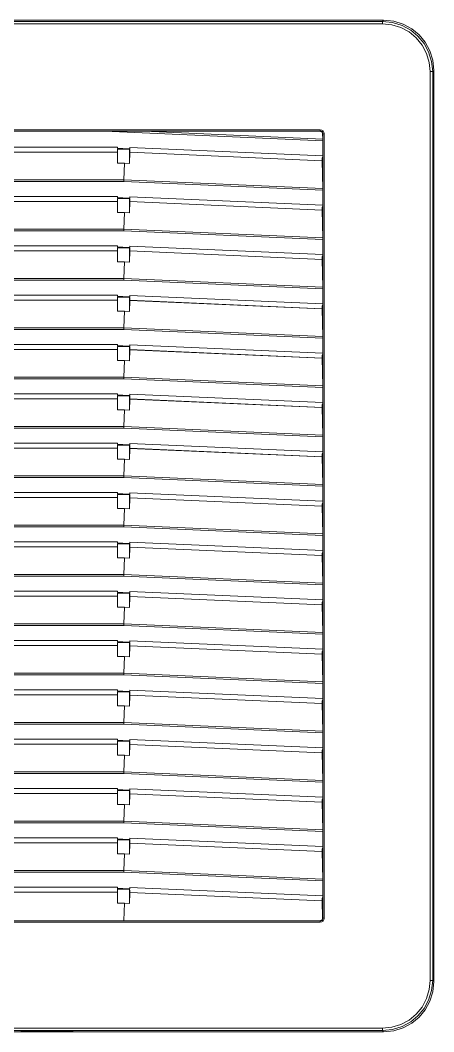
# Model space of a CAD drawing. Header units: millimetres. Extents: x -6000 to 26000, y -6000 to 26000.
# Drawn here: x 122.61 to 134.29, y -4226.26 to -4197.74 of the extents above; entities that cross this region are included whole.
import ezdxf

# ---------------------------------------------------------------- set-up
doc = ezdxf.new("R2010")
doc.units = ezdxf.units.MM
doc.header["$MEASUREMENT"] = 0
doc.layers.add('Чертеж и Рисунок_Ном._пера__7', color=7, linetype='Continuous', lineweight=15)
doc.layers.add('Чертеж и Рисунок_Ном._пера__8', color=7, linetype='Continuous', lineweight=15, true_color=0xa80f02)

msp = doc.modelspace()

# ---------------------------------------------------------------- linework, layer by layer
at = {"layer": 'Чертеж и Рисунок_Ном._пера__7', "color": 7, "linetype": 'Continuous', "lineweight": 15}
for p, q in [((132.867, -4197.742), (107.188, -4197.742)), ((132.836, -4197.773), (132.867, -4197.742)), ((132.836, -4197.773), (107.219, -4197.773)), ((132.836, -4197.842), (107.219, -4197.842)), ((132.836, -4197.842), (132.836, -4197.773)), ((134.185, -4224.808), (134.185, -4199.191)), ((134.185, -4199.191), (134.254, -4199.191)), ((134.254, -4199.191), (134.285, -4199.16)), ((134.254, -4224.808), (134.254, -4199.191)), ((134.285, -4224.839), (134.285, -4199.16)), ((120.027, -4200.83), (131.081, -4200.83)), ((120.027, -4200.871), (131.081, -4200.871)), ((131.149, -4201.141), (124.987, -4200.871)), ((126.113, -4200.871), (131.149, -4201.091)), ((131.081, -4200.83), (131.081, -4200.871)), ((131.151, -4200.941), (131.146, -4200.941)), ((131.149, -4201.091), (131.146, -4200.941)), ((131.149, -4201.141), (131.149, -4201.563)), ((131.193, -4200.941), (131.151, -4200.941)), ((131.151, -4200.941), (131.151, -4223.058)), ((131.193, -4200.941), (131.193, -4223.058)), ((120.201, -4201.317), (125.355, -4201.317)), ((120.201, -4201.458), (125.355, -4201.458)), ((125.356, -4201.46), (120.201, -4201.46)), ((125.355, -4201.358), (125.355, -4201.317)), ((125.512, -4201.358), (125.355, -4201.358)), ((125.363, -4201.375), (125.355, -4201.358)), ((125.361, -4201.375), (125.355, -4201.387)), ((125.356, -4201.46), (125.355, -4201.387)), ((125.355, -4201.458), (125.356, -4201.46)), ((125.361, -4201.771), (125.356, -4201.46)), ((125.361, -4201.375), (125.361, -4201.771)), ((125.361, -4201.375), (125.363, -4201.375)), ((125.363, -4201.375), (125.512, -4201.375)), ((125.703, -4201.367), (125.512, -4201.358)), ((125.512, -4201.358), (125.512, -4201.375)), ((125.512, -4201.375), (125.697, -4201.383)), ((125.697, -4201.383), (125.698, -4201.386)), ((125.697, -4201.383), (125.697, -4201.777)), ((125.702, -4201.465), (125.697, -4201.777)), ((125.703, -4201.367), (125.698, -4201.386)), ((125.703, -4201.396), (125.698, -4201.386)), ((125.702, -4201.465), (125.703, -4201.464)), ((131.135, -4201.703), (125.702, -4201.465)), ((125.703, -4201.325), (131.149, -4201.563)), ((125.703, -4201.325), (125.703, -4201.367)), ((125.703, -4201.464), (125.703, -4201.396)), ((125.703, -4201.464), (131.135, -4201.701)), ((131.149, -4201.604), (131.135, -4201.633)), ((131.135, -4201.703), (131.135, -4201.633)), ((131.135, -4201.701), (131.135, -4201.703)), ((131.135, -4201.703), (131.149, -4202.482)), ((131.149, -4201.563), (131.149, -4201.605)), ((125.555, -4201.771), (125.361, -4201.771)), ((125.555, -4201.771), (125.534, -4202.237)), ((125.555, -4201.771), (125.697, -4201.777)), ((125.534, -4202.237), (114.521, -4202.237)), ((125.533, -4202.286), (114.522, -4202.286)), ((131.149, -4202.532), (125.533, -4202.286)), ((125.534, -4202.237), (131.149, -4202.482)), ((131.149, -4202.532), (131.149, -4202.954)), ((120.201, -4202.708), (125.355, -4202.708)), ((120.201, -4202.849), (125.355, -4202.849)), ((125.356, -4202.851), (120.201, -4202.851)), ((125.355, -4202.749), (125.355, -4202.708)), ((125.512, -4202.749), (125.355, -4202.749)), ((125.363, -4202.766), (125.355, -4202.749)), ((125.361, -4202.766), (125.355, -4202.778)), ((125.356, -4202.851), (125.355, -4202.778)), ((125.355, -4202.849), (125.356, -4202.851)), ((125.361, -4203.162), (125.356, -4202.851)), ((125.361, -4202.766), (125.361, -4203.162)), ((125.361, -4202.766), (125.363, -4202.766)), ((125.363, -4202.766), (125.512, -4202.766)), ((125.703, -4202.758), (125.512, -4202.749)), ((125.512, -4202.766), (125.512, -4202.749)), ((125.512, -4202.766), (125.697, -4202.774)), ((125.697, -4202.774), (125.698, -4202.777)), ((125.697, -4202.774), (125.697, -4203.168)), ((125.702, -4202.856), (125.697, -4203.168)), ((125.703, -4202.758), (125.698, -4202.777)), ((125.703, -4202.787), (125.698, -4202.777)), ((125.702, -4202.856), (125.703, -4202.855)), ((131.135, -4203.094), (125.702, -4202.856)), ((125.703, -4202.716), (131.149, -4202.954)), ((125.703, -4202.716), (125.703, -4202.758)), ((125.703, -4202.855), (125.703, -4202.787)), ((125.703, -4202.855), (131.135, -4203.092)), ((125.555, -4203.162), (125.361, -4203.162)), ((125.555, -4203.162), (125.534, -4203.628)), ((125.555, -4203.162), (125.697, -4203.168)), ((131.149, -4202.995), (131.135, -4203.024)), ((131.135, -4203.092), (131.135, -4203.024)), ((131.135, -4203.092), (131.135, -4203.094)), ((131.135, -4203.094), (131.149, -4203.873)), ((131.149, -4202.954), (131.149, -4202.996)), ((114.521, -4203.628), (125.534, -4203.628)), ((125.533, -4203.677), (114.522, -4203.677)), ((131.149, -4203.923), (125.533, -4203.677)), ((125.534, -4203.628), (131.149, -4203.873)), ((131.149, -4203.923), (131.149, -4204.345)), ((120.201, -4204.099), (125.355, -4204.099)), ((120.201, -4204.24), (125.355, -4204.24)), ((125.356, -4204.242), (120.201, -4204.242)), ((125.355, -4204.14), (125.355, -4204.099)), ((125.512, -4204.14), (125.355, -4204.14)), ((125.363, -4204.157), (125.355, -4204.14)), ((125.361, -4204.157), (125.355, -4204.169)), ((125.356, -4204.242), (125.355, -4204.169)), ((125.355, -4204.24), (125.356, -4204.242)), ((125.361, -4204.553), (125.356, -4204.242)), ((125.361, -4204.157), (125.361, -4204.553)), ((125.361, -4204.157), (125.363, -4204.157)), ((125.363, -4204.157), (125.512, -4204.157)), ((125.703, -4204.149), (125.512, -4204.14)), ((125.512, -4204.157), (125.512, -4204.14)), ((125.512, -4204.157), (125.697, -4204.165)), ((125.697, -4204.165), (125.698, -4204.168)), ((125.697, -4204.165), (125.697, -4204.559)), ((125.702, -4204.247), (125.697, -4204.559)), ((125.703, -4204.149), (125.698, -4204.168)), ((125.703, -4204.178), (125.698, -4204.168)), ((125.702, -4204.247), (125.703, -4204.246)), ((131.135, -4204.485), (125.702, -4204.247)), ((125.703, -4204.107), (131.149, -4204.345)), ((125.703, -4204.107), (125.703, -4204.149)), ((125.703, -4204.246), (125.703, -4204.178)), ((125.703, -4204.246), (131.135, -4204.483)), ((125.555, -4204.553), (125.361, -4204.553)), ((125.555, -4204.553), (125.534, -4205.019)), ((125.555, -4204.553), (125.697, -4204.559)), ((131.149, -4204.386), (131.135, -4204.415)), ((131.135, -4204.485), (131.135, -4204.415)), ((131.135, -4204.483), (131.135, -4204.485)), ((131.135, -4204.485), (131.149, -4205.264)), ((131.149, -4204.345), (131.149, -4204.387)), ((125.534, -4205.019), (114.521, -4205.019)), ((125.533, -4205.068), (114.522, -4205.068)), ((131.149, -4205.314), (125.533, -4205.068)), ((125.534, -4205.019), (131.149, -4205.264)), ((131.149, -4205.314), (131.149, -4205.736)), ((120.201, -4205.49), (125.355, -4205.49)), ((120.201, -4205.631), (125.355, -4205.631)), ((125.356, -4205.633), (120.201, -4205.633)), ((125.355, -4205.531), (125.355, -4205.49)), ((125.512, -4205.531), (125.355, -4205.531)), ((125.363, -4205.548), (125.355, -4205.531)), ((125.361, -4205.548), (125.355, -4205.56)), ((125.356, -4205.633), (125.355, -4205.56)), ((125.355, -4205.631), (125.356, -4205.633)), ((125.361, -4205.944), (125.356, -4205.633)), ((125.361, -4205.548), (125.361, -4205.944)), ((125.361, -4205.548), (125.363, -4205.548)), ((125.363, -4205.548), (125.512, -4205.548)), ((125.703, -4205.54), (125.512, -4205.531)), ((125.512, -4205.548), (125.512, -4205.531)), ((125.512, -4205.548), (125.697, -4205.556)), ((125.697, -4205.556), (125.697, -4205.95)), ((125.702, -4205.638), (125.697, -4205.95)), ((125.703, -4205.54), (125.698, -4205.559)), ((125.698, -4205.559), (125.698, -4205.559)), ((125.703, -4205.569), (125.698, -4205.559)), ((125.702, -4205.638), (125.703, -4205.637)), ((131.135, -4205.876), (125.702, -4205.638)), ((125.703, -4205.498), (131.149, -4205.736)), ((125.703, -4205.498), (125.703, -4205.54)), ((125.703, -4205.637), (125.703, -4205.569)), ((125.703, -4205.637), (131.135, -4205.874)), ((131.149, -4205.736), (131.149, -4205.778)), ((125.555, -4205.944), (125.361, -4205.944)), ((125.555, -4205.944), (125.534, -4206.41)), ((125.555, -4205.944), (125.697, -4205.95)), ((131.149, -4205.777), (131.135, -4205.806)), ((131.135, -4205.876), (131.135, -4205.806)), ((131.135, -4205.874), (131.135, -4205.876)), ((131.135, -4205.876), (131.149, -4206.655)), ((125.534, -4206.41), (114.521, -4206.41)), ((125.533, -4206.459), (114.522, -4206.459)), ((131.149, -4206.705), (125.533, -4206.459)), ((125.534, -4206.41), (131.149, -4206.655)), ((120.201, -4206.881), (125.355, -4206.881)), ((125.355, -4206.922), (125.355, -4206.881)), ((125.703, -4206.889), (131.149, -4207.127)), ((125.703, -4206.889), (125.703, -4206.931)), ((131.149, -4206.705), (131.149, -4207.127)), ((120.201, -4207.022), (125.355, -4207.022)), ((125.356, -4207.024), (120.201, -4207.024)), ((125.512, -4206.922), (125.355, -4206.922)), ((125.363, -4206.939), (125.355, -4206.922)), ((125.361, -4206.939), (125.355, -4206.951)), ((125.356, -4207.024), (125.355, -4206.951)), ((125.355, -4207.022), (125.356, -4207.024)), ((125.361, -4207.335), (125.356, -4207.024)), ((125.361, -4206.939), (125.361, -4207.335)), ((125.361, -4206.939), (125.363, -4206.939)), ((125.363, -4206.939), (125.512, -4206.939)), ((125.703, -4206.931), (125.512, -4206.922)), ((125.512, -4206.939), (125.512, -4206.922)), ((125.512, -4206.939), (125.697, -4206.947)), ((125.697, -4206.947), (125.697, -4207.341)), ((125.702, -4207.029), (125.697, -4207.341)), ((125.703, -4206.931), (125.698, -4206.95)), ((125.698, -4206.95), (125.698, -4206.95)), ((125.703, -4206.96), (125.698, -4206.95)), ((125.702, -4207.029), (125.703, -4207.028)), ((131.135, -4207.267), (125.702, -4207.029)), ((125.703, -4207.028), (125.703, -4206.96)), ((125.703, -4207.028), (131.135, -4207.265)), ((131.149, -4207.168), (131.135, -4207.197)), ((131.149, -4207.127), (131.149, -4207.169)), ((125.555, -4207.335), (125.361, -4207.335)), ((125.555, -4207.335), (125.534, -4207.801)), ((125.555, -4207.335), (125.697, -4207.341)), ((131.135, -4207.267), (131.135, -4207.197)), ((131.135, -4207.265), (131.135, -4207.267)), ((131.135, -4207.267), (131.149, -4208.046)), ((125.534, -4207.801), (114.521, -4207.801)), ((125.533, -4207.85), (114.522, -4207.85)), ((131.149, -4208.096), (125.533, -4207.85)), ((125.534, -4207.801), (131.149, -4208.046)), ((120.201, -4208.272), (125.355, -4208.272)), ((125.355, -4208.313), (125.355, -4208.272)), ((125.512, -4208.313), (125.355, -4208.313)), ((125.363, -4208.33), (125.355, -4208.313)), ((125.703, -4208.322), (125.512, -4208.313)), ((125.512, -4208.33), (125.512, -4208.313)), ((125.703, -4208.28), (131.149, -4208.518)), ((125.703, -4208.28), (125.703, -4208.322)), ((131.149, -4208.096), (131.149, -4208.518)), ((120.201, -4208.413), (125.355, -4208.413)), ((125.356, -4208.415), (120.201, -4208.415)), ((125.361, -4208.33), (125.355, -4208.342)), ((125.356, -4208.415), (125.355, -4208.342)), ((125.355, -4208.413), (125.356, -4208.415)), ((125.361, -4208.726), (125.356, -4208.415)), ((125.361, -4208.33), (125.361, -4208.726)), ((125.361, -4208.33), (125.363, -4208.33)), ((125.363, -4208.33), (125.512, -4208.33)), ((125.512, -4208.33), (125.697, -4208.338)), ((125.697, -4208.338), (125.697, -4208.732)), ((125.702, -4208.42), (125.697, -4208.732)), ((125.703, -4208.322), (125.698, -4208.341)), ((125.698, -4208.341), (125.698, -4208.341)), ((125.703, -4208.351), (125.698, -4208.341)), ((125.702, -4208.42), (125.703, -4208.419)), ((131.135, -4208.658), (125.702, -4208.42)), ((125.703, -4208.419), (125.703, -4208.351)), ((125.703, -4208.419), (131.135, -4208.656)), ((131.149, -4208.559), (131.135, -4208.588)), ((131.135, -4208.658), (131.135, -4208.588)), ((131.149, -4208.518), (131.149, -4208.56)), ((125.555, -4208.726), (125.361, -4208.726)), ((125.555, -4208.726), (125.534, -4209.192)), ((125.555, -4208.726), (125.697, -4208.732)), ((131.135, -4208.656), (131.135, -4208.658)), ((131.135, -4208.658), (131.149, -4209.437)), ((125.534, -4209.192), (114.521, -4209.192)), ((125.533, -4209.241), (114.522, -4209.241)), ((131.149, -4209.487), (125.533, -4209.241)), ((125.534, -4209.192), (131.149, -4209.437)), ((120.201, -4209.663), (125.355, -4209.663)), ((125.355, -4209.704), (125.355, -4209.663)), ((125.512, -4209.704), (125.355, -4209.704)), ((125.363, -4209.721), (125.355, -4209.704)), ((125.361, -4209.721), (125.355, -4209.733)), ((125.356, -4209.806), (125.355, -4209.733)), ((125.361, -4209.721), (125.361, -4210.117)), ((125.361, -4209.721), (125.363, -4209.721)), ((125.363, -4209.721), (125.512, -4209.721)), ((125.703, -4209.713), (125.512, -4209.704)), ((125.512, -4209.721), (125.512, -4209.704)), ((125.512, -4209.721), (125.697, -4209.729)), ((125.697, -4209.729), (125.697, -4210.123)), ((125.703, -4209.713), (125.698, -4209.732)), ((125.698, -4209.732), (125.698, -4209.732)), ((125.703, -4209.742), (125.698, -4209.732)), ((125.703, -4209.671), (131.149, -4209.909)), ((125.703, -4209.671), (125.703, -4209.713)), ((125.703, -4209.81), (125.703, -4209.742)), ((131.149, -4209.487), (131.149, -4209.909)), ((120.201, -4209.804), (125.355, -4209.804)), ((125.356, -4209.806), (120.201, -4209.806)), ((125.355, -4209.804), (125.356, -4209.806)), ((125.361, -4210.117), (125.356, -4209.806)), ((125.702, -4209.811), (125.697, -4210.123)), ((125.702, -4209.811), (125.703, -4209.81)), ((131.135, -4210.049), (125.702, -4209.811)), ((125.703, -4209.81), (131.135, -4210.047)), ((131.149, -4209.95), (131.135, -4209.979)), ((131.135, -4210.049), (131.135, -4209.979)), ((131.149, -4209.909), (131.149, -4209.951)), ((125.555, -4210.117), (125.361, -4210.117)), ((125.555, -4210.117), (125.534, -4210.583)), ((125.555, -4210.117), (125.697, -4210.123)), ((131.135, -4210.047), (131.135, -4210.049)), ((131.135, -4210.049), (131.149, -4210.828)), ((125.534, -4210.583), (114.521, -4210.583)), ((125.534, -4210.583), (131.149, -4210.828)), ((125.533, -4210.632), (114.522, -4210.632)), ((131.149, -4210.878), (125.533, -4210.632)), ((131.149, -4210.878), (131.149, -4211.3)), ((120.201, -4211.054), (125.355, -4211.054)), ((125.355, -4211.095), (125.355, -4211.054)), ((125.512, -4211.095), (125.355, -4211.095)), ((125.363, -4211.112), (125.355, -4211.095)), ((125.361, -4211.112), (125.355, -4211.124)), ((125.356, -4211.197), (125.355, -4211.124)), ((125.361, -4211.112), (125.361, -4211.508)), ((125.361, -4211.112), (125.363, -4211.112)), ((125.363, -4211.112), (125.512, -4211.112)), ((125.703, -4211.104), (125.512, -4211.095)), ((125.512, -4211.112), (125.512, -4211.095)), ((125.512, -4211.112), (125.697, -4211.12)), ((125.697, -4211.12), (125.697, -4211.514)), ((125.703, -4211.104), (125.698, -4211.123)), ((125.698, -4211.123), (125.698, -4211.123)), ((125.703, -4211.133), (125.698, -4211.123)), ((125.703, -4211.062), (131.149, -4211.3)), ((125.703, -4211.062), (125.703, -4211.104)), ((125.703, -4211.201), (125.703, -4211.133)), ((120.201, -4211.195), (125.355, -4211.195)), ((125.356, -4211.197), (120.201, -4211.197)), ((125.355, -4211.195), (125.356, -4211.197)), ((125.361, -4211.508), (125.356, -4211.197)), ((125.702, -4211.202), (125.697, -4211.514)), ((125.702, -4211.202), (125.703, -4211.201)), ((131.135, -4211.44), (125.702, -4211.202)), ((125.703, -4211.201), (131.135, -4211.438)), ((131.149, -4211.341), (131.135, -4211.37)), ((131.135, -4211.44), (131.135, -4211.37)), ((131.135, -4211.438), (131.135, -4211.44)), ((131.135, -4211.44), (131.149, -4212.219)), ((131.149, -4211.3), (131.149, -4211.342)), ((125.555, -4211.508), (125.361, -4211.508)), ((125.555, -4211.508), (125.534, -4211.974)), ((125.555, -4211.508), (125.697, -4211.514)), ((125.534, -4211.974), (114.521, -4211.974)), ((125.533, -4212.023), (114.522, -4212.023)), ((131.149, -4212.269), (125.533, -4212.023)), ((125.534, -4211.974), (131.149, -4212.219)), ((131.149, -4212.269), (131.149, -4212.691)), ((120.201, -4212.445), (125.355, -4212.445)), ((120.201, -4212.586), (125.355, -4212.586)), ((125.356, -4212.588), (120.201, -4212.588)), ((125.355, -4212.486), (125.355, -4212.445)), ((125.512, -4212.486), (125.355, -4212.486)), ((125.363, -4212.503), (125.355, -4212.486)), ((125.361, -4212.503), (125.355, -4212.515)), ((125.356, -4212.588), (125.355, -4212.515)), ((125.355, -4212.586), (125.356, -4212.588)), ((125.361, -4212.899), (125.356, -4212.588)), ((125.361, -4212.503), (125.361, -4212.899)), ((125.361, -4212.503), (125.363, -4212.503)), ((125.363, -4212.503), (125.512, -4212.503)), ((125.703, -4212.495), (125.512, -4212.486)), ((125.512, -4212.503), (125.512, -4212.486)), ((125.512, -4212.503), (125.697, -4212.511)), ((125.697, -4212.511), (125.698, -4212.514)), ((125.697, -4212.511), (125.697, -4212.905)), ((125.702, -4212.593), (125.697, -4212.905)), ((125.703, -4212.495), (125.698, -4212.514)), ((125.703, -4212.524), (125.698, -4212.514)), ((125.702, -4212.593), (125.703, -4212.592)), ((131.135, -4212.831), (125.702, -4212.593)), ((125.703, -4212.453), (131.149, -4212.691)), ((125.703, -4212.453), (125.703, -4212.495)), ((125.703, -4212.592), (125.703, -4212.524)), ((125.703, -4212.592), (131.135, -4212.829)), ((131.149, -4212.732), (131.135, -4212.761)), ((131.135, -4212.831), (131.135, -4212.761)), ((131.135, -4212.829), (131.135, -4212.831)), ((131.135, -4212.831), (131.149, -4213.61)), ((131.149, -4212.691), (131.149, -4212.733)), ((125.555, -4212.899), (125.361, -4212.899)), ((125.555, -4212.899), (125.534, -4213.365)), ((125.555, -4212.899), (125.697, -4212.905)), ((125.534, -4213.365), (114.521, -4213.365)), ((125.533, -4213.414), (114.522, -4213.414)), ((131.149, -4213.66), (125.533, -4213.414)), ((125.534, -4213.365), (131.149, -4213.61)), ((131.149, -4213.66), (131.149, -4214.082)), ((120.201, -4213.836), (125.355, -4213.836)), ((120.201, -4213.977), (125.355, -4213.977)), ((125.356, -4213.979), (120.201, -4213.979)), ((125.355, -4213.877), (125.355, -4213.836)), ((125.512, -4213.877), (125.355, -4213.877)), ((125.363, -4213.894), (125.355, -4213.877)), ((125.361, -4213.894), (125.355, -4213.906)), ((125.356, -4213.979), (125.355, -4213.906)), ((125.355, -4213.977), (125.356, -4213.979)), ((125.361, -4214.29), (125.356, -4213.979)), ((125.361, -4213.894), (125.361, -4214.29)), ((125.361, -4213.894), (125.363, -4213.894)), ((125.363, -4213.894), (125.512, -4213.894)), ((125.703, -4213.886), (125.512, -4213.877)), ((125.512, -4213.894), (125.512, -4213.877)), ((125.512, -4213.894), (125.697, -4213.902)), ((125.697, -4213.902), (125.697, -4214.296)), ((125.702, -4213.984), (125.697, -4214.296)), ((125.703, -4213.886), (125.698, -4213.905)), ((125.698, -4213.905), (125.698, -4213.905)), ((125.703, -4213.915), (125.698, -4213.905)), ((125.702, -4213.984), (125.703, -4213.983)), ((131.135, -4214.222), (125.702, -4213.984)), ((125.703, -4213.844), (131.149, -4214.082)), ((125.703, -4213.844), (125.703, -4213.886)), ((125.703, -4213.983), (125.703, -4213.915)), ((125.703, -4213.983), (131.135, -4214.22)), ((125.555, -4214.29), (125.361, -4214.29)), ((125.555, -4214.29), (125.534, -4214.756)), ((125.555, -4214.29), (125.697, -4214.296)), ((131.149, -4214.124), (131.135, -4214.153)), ((131.135, -4214.222), (131.135, -4214.153)), ((131.135, -4214.22), (131.135, -4214.222)), ((131.135, -4214.222), (131.149, -4215.001)), ((131.149, -4214.082), (131.149, -4214.124)), ((125.534, -4214.756), (114.521, -4214.756)), ((125.533, -4214.805), (114.522, -4214.805)), ((131.149, -4215.051), (125.533, -4214.805)), ((125.534, -4214.756), (131.149, -4215.001)), ((131.149, -4215.051), (131.149, -4215.473)), ((120.201, -4215.227), (125.355, -4215.227)), ((120.201, -4215.368), (125.355, -4215.368)), ((125.356, -4215.37), (120.201, -4215.37)), ((125.355, -4215.268), (125.355, -4215.227)), ((125.512, -4215.268), (125.355, -4215.268)), ((125.363, -4215.285), (125.355, -4215.268)), ((125.361, -4215.285), (125.355, -4215.297)), ((125.356, -4215.37), (125.355, -4215.297)), ((125.355, -4215.368), (125.356, -4215.37)), ((125.361, -4215.681), (125.356, -4215.37)), ((125.361, -4215.285), (125.361, -4215.681)), ((125.361, -4215.285), (125.363, -4215.285)), ((125.363, -4215.285), (125.512, -4215.285)), ((125.703, -4215.277), (125.512, -4215.268)), ((125.512, -4215.285), (125.512, -4215.268)), ((125.512, -4215.285), (125.697, -4215.293)), ((125.697, -4215.293), (125.697, -4215.687)), ((125.702, -4215.375), (125.697, -4215.687)), ((125.703, -4215.277), (125.698, -4215.296)), ((125.698, -4215.296), (125.698, -4215.296)), ((125.703, -4215.306), (125.698, -4215.296)), ((125.702, -4215.375), (125.703, -4215.374)), ((131.135, -4215.613), (125.702, -4215.375)), ((125.703, -4215.235), (131.149, -4215.473)), ((125.703, -4215.235), (125.703, -4215.277)), ((125.703, -4215.374), (125.703, -4215.306)), ((125.703, -4215.374), (131.135, -4215.611)), ((125.555, -4215.681), (125.361, -4215.681)), ((125.555, -4215.681), (125.534, -4216.147)), ((125.555, -4215.681), (125.697, -4215.687)), ((131.149, -4215.514), (131.135, -4215.543)), ((131.135, -4215.613), (131.135, -4215.543)), ((131.135, -4215.611), (131.135, -4215.613)), ((131.135, -4215.613), (131.149, -4216.392)), ((131.149, -4215.473), (131.149, -4215.515)), ((125.534, -4216.147), (114.521, -4216.147)), ((125.533, -4216.196), (114.522, -4216.196)), ((131.149, -4216.442), (125.533, -4216.196)), ((125.534, -4216.147), (131.149, -4216.392)), ((131.149, -4216.442), (131.149, -4216.864)), ((120.201, -4216.618), (125.355, -4216.618)), ((120.201, -4216.759), (125.355, -4216.759)), ((125.356, -4216.761), (120.201, -4216.761)), ((125.355, -4216.659), (125.355, -4216.618)), ((125.512, -4216.659), (125.355, -4216.659)), ((125.363, -4216.676), (125.355, -4216.659)), ((125.361, -4216.676), (125.355, -4216.688)), ((125.356, -4216.761), (125.355, -4216.688)), ((125.355, -4216.759), (125.356, -4216.761)), ((125.361, -4217.072), (125.356, -4216.761)), ((125.361, -4216.676), (125.361, -4217.072)), ((125.361, -4216.676), (125.363, -4216.676)), ((125.363, -4216.676), (125.512, -4216.676)), ((125.703, -4216.668), (125.512, -4216.659)), ((125.512, -4216.676), (125.512, -4216.659)), ((125.512, -4216.676), (125.697, -4216.684)), ((125.697, -4216.684), (125.697, -4217.078)), ((125.702, -4216.766), (125.697, -4217.078)), ((125.703, -4216.668), (125.698, -4216.687)), ((125.698, -4216.687), (125.698, -4216.687)), ((125.703, -4216.697), (125.698, -4216.687)), ((125.702, -4216.766), (125.703, -4216.765)), ((131.135, -4217.004), (125.702, -4216.766)), ((125.703, -4216.626), (131.149, -4216.864)), ((125.703, -4216.626), (125.703, -4216.668)), ((125.703, -4216.765), (125.703, -4216.697)), ((125.703, -4216.765), (131.135, -4217.002)), ((131.149, -4216.864), (131.149, -4216.906)), ((125.555, -4217.072), (125.361, -4217.072)), ((125.555, -4217.072), (125.534, -4217.538)), ((125.555, -4217.072), (125.697, -4217.078)), ((131.149, -4216.905), (131.135, -4216.934)), ((131.135, -4217.004), (131.135, -4216.934)), ((131.135, -4217.002), (131.135, -4217.004)), ((131.135, -4217.004), (131.149, -4217.783)), ((125.534, -4217.538), (114.521, -4217.538)), ((125.533, -4217.587), (114.522, -4217.587)), ((131.149, -4217.833), (125.533, -4217.587)), ((125.534, -4217.538), (131.149, -4217.783)), ((120.201, -4218.009), (125.355, -4218.009)), ((125.355, -4218.05), (125.355, -4218.009)), ((131.149, -4217.833), (131.149, -4218.255)), ((120.201, -4218.15), (125.355, -4218.15)), ((125.356, -4218.152), (120.201, -4218.152)), ((125.512, -4218.05), (125.355, -4218.05)), ((125.363, -4218.067), (125.355, -4218.05)), ((125.361, -4218.067), (125.355, -4218.079)), ((125.356, -4218.152), (125.355, -4218.079)), ((125.355, -4218.15), (125.356, -4218.152)), ((125.361, -4218.463), (125.356, -4218.152)), ((125.361, -4218.067), (125.361, -4218.463)), ((125.361, -4218.067), (125.363, -4218.067)), ((125.363, -4218.067), (125.512, -4218.067)), ((125.703, -4218.059), (125.512, -4218.05)), ((125.512, -4218.067), (125.512, -4218.05)), ((125.512, -4218.067), (125.697, -4218.075)), ((125.697, -4218.075), (125.697, -4218.469)), ((125.702, -4218.157), (125.697, -4218.469)), ((125.703, -4218.059), (125.698, -4218.078)), ((125.698, -4218.078), (125.698, -4218.078)), ((125.703, -4218.088), (125.698, -4218.078)), ((125.702, -4218.157), (125.703, -4218.156)), ((131.135, -4218.395), (125.702, -4218.157)), ((125.703, -4218.017), (131.149, -4218.255)), ((125.703, -4218.017), (125.703, -4218.059)), ((125.703, -4218.156), (125.703, -4218.088)), ((125.703, -4218.156), (131.135, -4218.393)), ((131.149, -4218.296), (131.135, -4218.325)), ((131.149, -4218.255), (131.149, -4218.297)), ((125.555, -4218.463), (125.361, -4218.463)), ((125.555, -4218.463), (125.534, -4218.929)), ((125.555, -4218.463), (125.697, -4218.469)), ((131.135, -4218.395), (131.135, -4218.325)), ((131.135, -4218.393), (131.135, -4218.395)), ((131.135, -4218.395), (131.149, -4219.174)), ((125.534, -4218.929), (114.521, -4218.929)), ((125.533, -4218.978), (114.522, -4218.978)), ((131.149, -4219.224), (125.533, -4218.978)), ((125.534, -4218.929), (131.149, -4219.174)), ((120.201, -4219.4), (125.355, -4219.4)), ((125.355, -4219.441), (125.355, -4219.4)), ((125.703, -4219.408), (131.149, -4219.646)), ((125.703, -4219.408), (125.703, -4219.45)), ((131.149, -4219.224), (131.149, -4219.646)), ((120.201, -4219.541), (125.355, -4219.541)), ((125.356, -4219.543), (120.201, -4219.543)), ((125.512, -4219.441), (125.355, -4219.441)), ((125.363, -4219.458), (125.355, -4219.441)), ((125.361, -4219.458), (125.355, -4219.47)), ((125.355, -4219.541), (125.355, -4219.47)), ((125.355, -4219.541), (125.356, -4219.543)), ((125.361, -4219.854), (125.356, -4219.543)), ((125.361, -4219.458), (125.361, -4219.854)), ((125.361, -4219.458), (125.363, -4219.458)), ((125.363, -4219.458), (125.512, -4219.458)), ((125.703, -4219.45), (125.512, -4219.441)), ((125.512, -4219.458), (125.512, -4219.441)), ((125.512, -4219.458), (125.697, -4219.466)), ((125.697, -4219.466), (125.697, -4219.86)), ((125.702, -4219.548), (125.697, -4219.86)), ((125.703, -4219.45), (125.698, -4219.469)), ((125.698, -4219.469), (125.698, -4219.469)), ((125.703, -4219.479), (125.698, -4219.469)), ((125.702, -4219.548), (125.703, -4219.547)), ((131.135, -4219.786), (125.702, -4219.548)), ((125.703, -4219.547), (125.703, -4219.479)), ((125.703, -4219.547), (131.135, -4219.784)), ((131.149, -4219.687), (131.135, -4219.716)), ((131.135, -4219.786), (131.135, -4219.716)), ((131.149, -4219.646), (131.149, -4219.688)), ((125.555, -4219.854), (125.361, -4219.854)), ((125.555, -4219.854), (125.534, -4220.32)), ((125.555, -4219.854), (125.697, -4219.86)), ((131.135, -4219.784), (131.135, -4219.786)), ((131.135, -4219.786), (131.149, -4220.565)), ((125.534, -4220.32), (114.521, -4220.32)), ((125.533, -4220.369), (114.522, -4220.369)), ((131.149, -4220.615), (125.533, -4220.369)), ((125.534, -4220.32), (131.149, -4220.565)), ((120.201, -4220.791), (125.355, -4220.791)), ((125.355, -4220.832), (125.355, -4220.791)), ((125.512, -4220.832), (125.355, -4220.832)), ((125.363, -4220.849), (125.355, -4220.832)), ((125.361, -4220.849), (125.355, -4220.861)), ((125.356, -4220.934), (125.355, -4220.861)), ((125.361, -4220.849), (125.361, -4221.245)), ((125.361, -4220.849), (125.363, -4220.849)), ((125.363, -4220.849), (125.512, -4220.849)), ((125.703, -4220.841), (125.512, -4220.832)), ((125.512, -4220.849), (125.512, -4220.832)), ((125.512, -4220.849), (125.697, -4220.857)), ((125.697, -4220.857), (125.698, -4220.86)), ((125.697, -4220.857), (125.697, -4221.251)), ((125.703, -4220.841), (125.698, -4220.86)), ((125.703, -4220.87), (125.698, -4220.86)), ((125.703, -4220.799), (131.149, -4221.037)), ((125.703, -4220.799), (125.703, -4220.841)), ((131.149, -4220.615), (131.149, -4221.037)), ((120.201, -4220.932), (125.355, -4220.932)), ((125.356, -4220.934), (120.201, -4220.934)), ((125.355, -4220.932), (125.356, -4220.934)), ((125.361, -4221.245), (125.356, -4220.934)), ((125.702, -4220.939), (125.697, -4221.251)), ((125.702, -4220.939), (125.703, -4220.938)), ((131.135, -4221.177), (125.702, -4220.939)), ((125.703, -4220.938), (125.703, -4220.87)), ((125.703, -4220.938), (131.135, -4221.175)), ((131.149, -4221.078), (131.135, -4221.107)), ((131.135, -4221.177), (131.135, -4221.107)), ((131.149, -4221.037), (131.149, -4221.079)), ((125.555, -4221.245), (125.361, -4221.245)), ((125.555, -4221.245), (125.534, -4221.711)), ((125.555, -4221.245), (125.697, -4221.251)), ((131.135, -4221.175), (131.135, -4221.177)), ((131.135, -4221.177), (131.149, -4221.956)), ((125.534, -4221.711), (131.149, -4221.956)), ((131.149, -4222.006), (125.533, -4221.76)), ((121.082, -4222.182), (125.355, -4222.182)), ((125.355, -4222.223), (125.355, -4222.182)), ((125.512, -4222.223), (125.355, -4222.223)), ((125.355, -4222.24), (125.355, -4222.223)), ((125.512, -4222.24), (125.355, -4222.24)), ((125.355, -4222.636), (125.355, -4222.24)), ((125.703, -4222.232), (125.512, -4222.223)), ((125.512, -4222.24), (125.512, -4222.223)), ((125.512, -4222.24), (125.697, -4222.248)), ((125.697, -4222.248), (125.698, -4222.251)), ((125.697, -4222.248), (125.697, -4222.642)), ((125.703, -4222.232), (125.698, -4222.251)), ((125.703, -4222.261), (125.698, -4222.251)), ((125.703, -4222.19), (131.149, -4222.428)), ((125.703, -4222.19), (125.703, -4222.232)), ((125.703, -4222.329), (125.703, -4222.261)), ((131.149, -4222.006), (131.149, -4222.428)), ((121.165, -4222.323), (125.355, -4222.323)), ((125.355, -4222.325), (121.165, -4222.325)), ((125.702, -4222.33), (125.697, -4222.642)), ((125.702, -4222.33), (125.703, -4222.329)), ((131.135, -4222.568), (125.702, -4222.33)), ((125.703, -4222.329), (131.135, -4222.566)), ((131.149, -4222.469), (131.135, -4222.498)), ((131.135, -4222.568), (131.135, -4222.498)), ((131.135, -4222.566), (131.135, -4222.568)), ((131.135, -4222.568), (131.144, -4223.058)), ((131.149, -4222.428), (131.149, -4222.47)), ((125.355, -4222.636), (125.555, -4222.636)), ((125.555, -4222.636), (125.533, -4223.123)), ((125.555, -4222.636), (125.697, -4222.642)), ((131.081, -4223.127), (121.586, -4223.127)), ((131.081, -4223.169), (131.081, -4223.127)), ((131.144, -4223.058), (131.151, -4223.058)), ((131.151, -4223.058), (131.193, -4223.058)), ((131.081, -4223.169), (121.586, -4223.169)), ((134.185, -4224.808), (134.254, -4224.808)), ((134.254, -4224.808), (134.285, -4224.839)), ((107.188, -4226.257), (132.867, -4226.257)), ((122.23, -4226.157), (132.836, -4226.157)), ((122.23, -4226.226), (132.836, -4226.226)), ((122.629, -4226.238), (122.629, -4226.238)), ((122.837, -4226.232), (123.894, -4226.232)), ((122.837, -4226.232), (123.894, -4226.232)), ((123.894, -4226.244), (122.837, -4226.244)), ((124.103, -4226.238), (124.103, -4226.238)), ((132.836, -4226.157), (132.836, -4226.226)), ((132.867, -4226.257), (132.836, -4226.226))]:
    msp.add_line(p, q, dxfattribs=at)
at = {"layer": 'Чертеж и Рисунок_Ном._пера__7', "color": 7, "linetype": 'Continuous', "lineweight": 15, "flags": 128}
for points in [[(134.285, -4199.16), (134.256, -4198.872), (134.171, -4198.603), (134.04, -4198.363), (133.87, -4198.157), (133.664, -4197.987), (133.424, -4197.856), (133.155, -4197.771), (132.867, -4197.742)], [(134.254, -4199.191), (134.225, -4198.903), (134.14, -4198.634), (134.009, -4198.394), (133.839, -4198.188), (133.633, -4198.018), (133.393, -4197.887), (133.124, -4197.802), (132.836, -4197.773)], [(134.185, -4199.191), (134.159, -4198.93), (134.082, -4198.675), (133.956, -4198.44), (133.79, -4198.237), (133.587, -4198.071), (133.352, -4197.945), (133.096, -4197.868), (132.836, -4197.842)], [(131.146, -4200.941), (131.141, -4200.915), (131.125, -4200.892), (131.114, -4200.883), (131.101, -4200.876), (131.089, -4200.873), (131.075, -4200.871)], [(131.081, -4200.83), (131.124, -4200.838), (131.143, -4200.849), (131.16, -4200.863)], [(131.081, -4200.871), (131.095, -4200.873), (131.108, -4200.877), (131.12, -4200.883), (131.131, -4200.892)], [(131.16, -4200.863), (131.149, -4200.873), (131.139, -4200.883), (131.131, -4200.892)], [(131.131, -4200.892), (131.14, -4200.903), (131.146, -4200.915), (131.151, -4200.941)], [(131.16, -4200.863), (131.184, -4200.899), (131.193, -4200.941)], [(131.149, -4201.141), (131.149, -4201.127), (131.149, -4201.114), (131.149, -4201.102), (131.149, -4201.091)], [(125.533, -4202.286), (125.533, -4202.273), (125.534, -4202.26), (125.534, -4202.248), (125.534, -4202.237)], [(131.149, -4202.532), (131.149, -4202.518), (131.149, -4202.505), (131.149, -4202.493), (131.149, -4202.482)], [(125.534, -4203.628), (125.534, -4203.639), (125.534, -4203.651), (125.534, -4203.664), (125.533, -4203.677)], [(131.149, -4203.923), (131.149, -4203.909), (131.149, -4203.896), (131.149, -4203.884), (131.149, -4203.873)], [(125.533, -4205.068), (125.533, -4205.055), (125.534, -4205.042), (125.534, -4205.03), (125.534, -4205.019)], [(131.149, -4205.314), (131.149, -4205.3), (131.149, -4205.287), (131.149, -4205.275), (131.149, -4205.264)], [(125.533, -4206.459), (125.533, -4206.446), (125.534, -4206.433), (125.534, -4206.421), (125.534, -4206.41)], [(131.149, -4206.705), (131.149, -4206.691), (131.149, -4206.678), (131.149, -4206.666), (131.149, -4206.655)], [(125.533, -4207.85), (125.533, -4207.837), (125.534, -4207.824), (125.534, -4207.812), (125.534, -4207.801)], [(131.149, -4208.096), (131.149, -4208.082), (131.149, -4208.069), (131.149, -4208.057), (131.149, -4208.046)], [(125.533, -4209.241), (125.533, -4209.228), (125.534, -4209.215), (125.534, -4209.203), (125.534, -4209.192)], [(131.149, -4209.487), (131.149, -4209.473), (131.149, -4209.46), (131.149, -4209.448), (131.149, -4209.437)], [(125.533, -4210.632), (125.533, -4210.619), (125.534, -4210.606), (125.534, -4210.594), (125.534, -4210.583)], [(131.149, -4210.878), (131.149, -4210.864), (131.149, -4210.851), (131.149, -4210.839), (131.149, -4210.828)], [(125.533, -4212.023), (125.533, -4212.01), (125.534, -4211.997), (125.534, -4211.985), (125.534, -4211.974)], [(131.149, -4212.269), (131.149, -4212.255), (131.149, -4212.242), (131.149, -4212.23), (131.149, -4212.219)], [(125.533, -4213.414), (125.533, -4213.401), (125.534, -4213.388), (125.534, -4213.376), (125.534, -4213.365)], [(131.149, -4213.66), (131.149, -4213.646), (131.149, -4213.633), (131.149, -4213.621), (131.149, -4213.61)], [(125.533, -4214.805), (125.533, -4214.792), (125.534, -4214.779), (125.534, -4214.767), (125.534, -4214.756)], [(131.149, -4215.051), (131.149, -4215.037), (131.149, -4215.024), (131.149, -4215.012), (131.149, -4215.001)], [(125.533, -4216.196), (125.533, -4216.183), (125.534, -4216.17), (125.534, -4216.158), (125.534, -4216.147)], [(131.149, -4216.442), (131.149, -4216.428), (131.149, -4216.415), (131.149, -4216.403), (131.149, -4216.392)], [(125.533, -4217.587), (125.533, -4217.574), (125.534, -4217.561), (125.534, -4217.549), (125.534, -4217.538)], [(131.149, -4217.833), (131.149, -4217.819), (131.149, -4217.806), (131.149, -4217.794), (131.149, -4217.783)], [(125.533, -4218.978), (125.533, -4218.965), (125.534, -4218.952), (125.534, -4218.94), (125.534, -4218.929)], [(131.149, -4219.224), (131.149, -4219.21), (131.149, -4219.197), (131.149, -4219.185), (131.149, -4219.174)], [(125.533, -4220.369), (125.533, -4220.356), (125.534, -4220.343), (125.534, -4220.331), (125.534, -4220.32)], [(131.149, -4220.615), (131.149, -4220.601), (131.149, -4220.588), (131.149, -4220.576), (131.149, -4220.565)], [(125.533, -4221.76), (125.533, -4221.747), (125.534, -4221.734), (125.534, -4221.722), (125.534, -4221.711)], [(131.149, -4222.006), (131.149, -4221.992), (131.149, -4221.979), (131.149, -4221.967), (131.149, -4221.956)], [(131.075, -4223.127), (131.088, -4223.126), (131.101, -4223.123), (131.113, -4223.116), (131.124, -4223.107), (131.139, -4223.084), (131.144, -4223.058)], [(131.131, -4223.107), (131.12, -4223.116), (131.108, -4223.122), (131.095, -4223.126), (131.081, -4223.127)], [(131.16, -4223.136), (131.124, -4223.161), (131.081, -4223.169)], [(131.151, -4223.058), (131.146, -4223.084), (131.14, -4223.096), (131.131, -4223.107)], [(131.131, -4223.107), (131.139, -4223.116), (131.149, -4223.126), (131.16, -4223.136)], [(131.193, -4223.058), (131.184, -4223.1), (131.16, -4223.136)], [(132.836, -4226.157), (133.096, -4226.131), (133.352, -4226.054), (133.587, -4225.928), (133.79, -4225.762), (133.956, -4225.559), (134.082, -4225.324), (134.159, -4225.069), (134.185, -4224.808)], [(132.836, -4226.226), (133.124, -4226.197), (133.393, -4226.112), (133.633, -4225.981), (133.839, -4225.811), (134.009, -4225.605), (134.14, -4225.365), (134.225, -4225.096), (134.254, -4224.808)], [(132.867, -4226.257), (133.155, -4226.228), (133.424, -4226.143), (133.664, -4226.012), (133.87, -4225.842), (134.04, -4225.636), (134.171, -4225.396), (134.256, -4225.127), (134.285, -4224.839)], [(122.629, -4226.238), (122.644, -4226.236), (122.689, -4226.234)], [(122.69, -4226.242), (122.645, -4226.24), (122.629, -4226.238)], [(122.689, -4226.234), (122.757, -4226.233), (122.837, -4226.232)], [(122.837, -4226.244), (122.758, -4226.243), (122.69, -4226.242)], [(123.894, -4226.232), (123.975, -4226.233), (124.043, -4226.234)], [(124.041, -4226.242), (123.974, -4226.243), (123.894, -4226.244)], [(124.103, -4226.238), (124.087, -4226.24), (124.041, -4226.242)], [(124.043, -4226.234), (124.087, -4226.236), (124.103, -4226.238)]]:
    msp.add_lwpolyline(points, dxfattribs=at)
at = {"layer": 'Чертеж и Рисунок_Ном._пера__8', "color": 14, "linetype": 'Continuous', "lineweight": 15, "true_color": 0xa80f02}
for p, q in [((125.534, -4221.711), (120.718, -4221.711)), ((125.533, -4221.76), (120.79, -4221.76)), ((122.837, -4226.244), (122.837, -4226.232)), ((123.894, -4226.244), (123.894, -4226.232))]:
    msp.add_line(p, q, dxfattribs=at)
msp.add_arc((124.103, -4226.197), 0.0417, 242.4116, 270.0007, dxfattribs=at)

doc.saveas('drawing.dxf')
